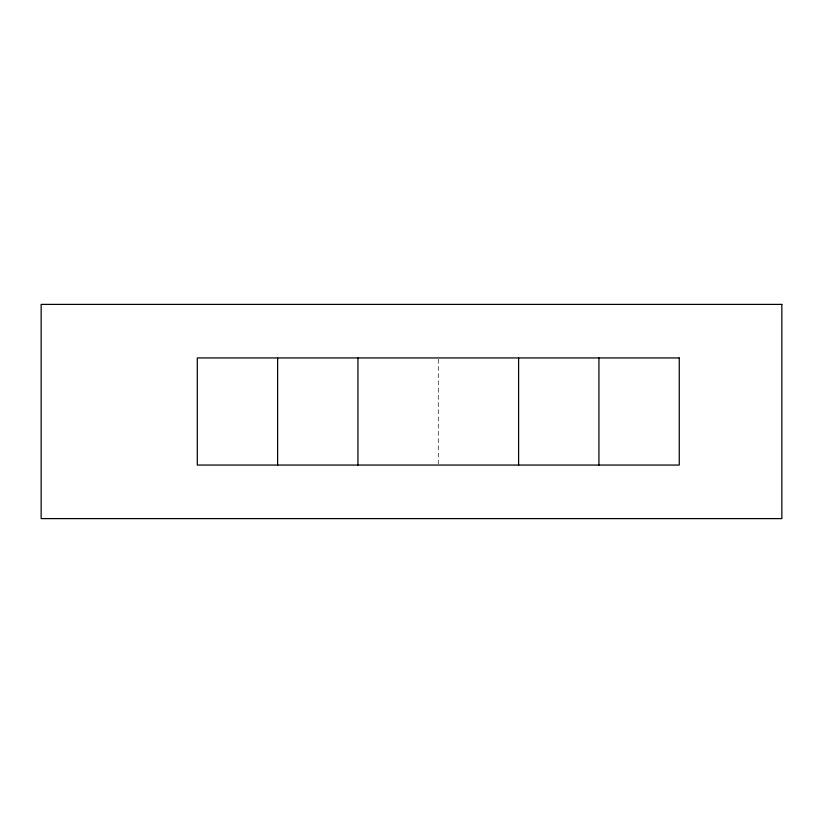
<?xml version="1.0" encoding="UTF-8"?>
<svg xmlns="http://www.w3.org/2000/svg" width="823" height="823" viewBox="0 0 823 823"><rect width="100%" height="100%" fill="white"/><g stroke="black" fill="none" stroke-linecap="round" stroke-linejoin="round"><path stroke-width="0.62" stroke-dasharray="4.12 3.09" d="M438.278 359.219L438.278 463.781"/><path stroke-width="1.23" d="M598.928 357.943L598.928 465.057M518.603 357.943L518.603 465.057M357.943 357.943L357.943 465.057M277.618 357.943L277.618 465.057M781.85 304.397L41.15 304.397L41.15 518.603L781.85 518.603L781.85 304.397M679.263 357.943L197.294 357.943L197.294 465.057L679.263 465.057L679.263 357.943"/></g></svg>
